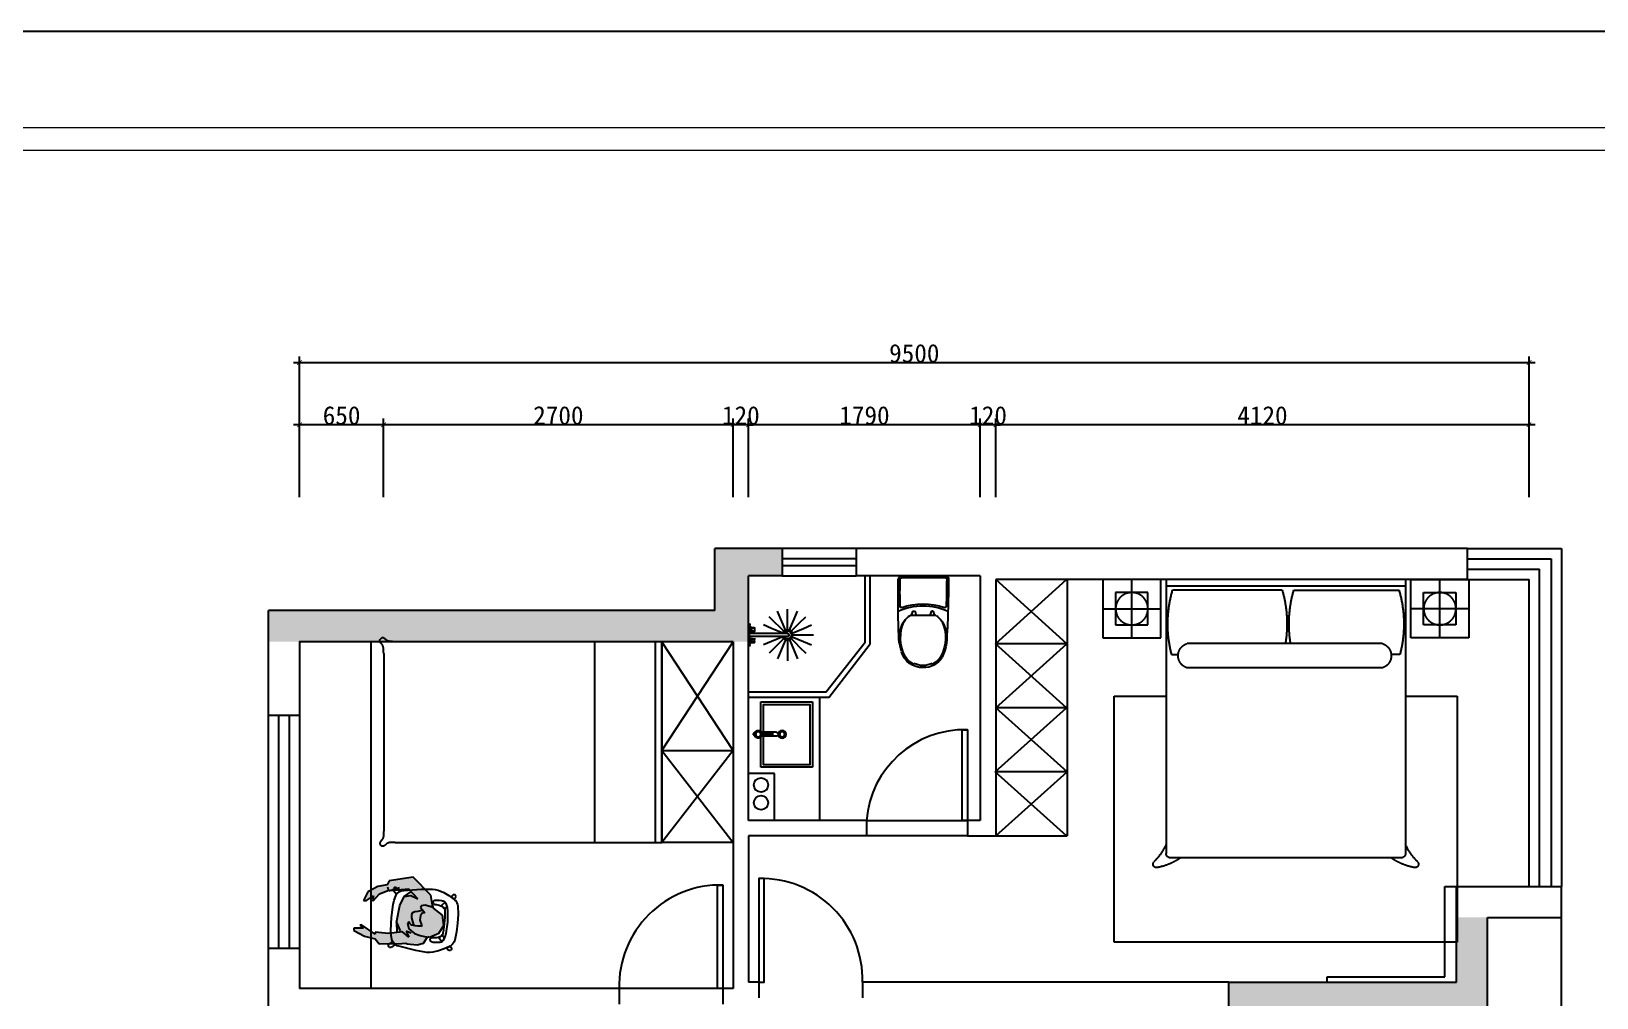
# Model space of a CAD drawing. Header units: inches. Extents: x 1174834 to 1369688, y -175882 to -108740.
# Drawn here: x 1344032 to 1356128, y -164377 to -156912 of the extents above; entities that cross this region are included whole.
import ezdxf

# ---------------------------------------------------------------- set-up
doc = ezdxf.new("R2010")
doc.units = ezdxf.units.IN
doc.header["$LTSCALE"] = 500
doc.header["$MEASUREMENT"] = 0
doc.linetypes.add('ACAD_ISO03W100', pattern=[30, 12, -18])
doc.linetypes.add('DASH', pattern=[0.35, 0.25, -0.1])
for name, color, linetype in [('0--家具', 2, 'Continuous'), ('0--家具细线', 14, 'Continuous'), ('0-原始窗户', 2, 'Continuous'), ('A-01-原始墙体', 7, 'Continuous'), ('FF-FURN', 51, 'Continuous'), ('SH-尺寸标注', 32, 'Continuous'), ('WALL', 255, 'Continuous'), ('填充', 251, 'Continuous'), ('家具', 2, 'Continuous'), ('特细线', 251, 'Continuous')]:
    doc.layers.add(name, color=color, linetype=linetype)
doc.layers.add('填充线', color=143, linetype='Continuous', lineweight=9)
doc.dimstyles.new('D_20_2.35', dxfattribs={"dimtxt": 142.857143, "dimasz": 35.714286, "dimexe": 47.619048, "dimexo": 0, "dimgap": 0, "dimtad": 1, "dimdec": 0, "dimzin": 1, "dimdsep": 46, "dimtxsty": 'Standard', "dimblk": 'ARCHTICK', "dimcen": 0.09, "dimdle": 47.619048, "dimclrd": 252, "dimclre": 252, "dimclrt": 134, "dimadec": 0, "dimazin": 0, "dimtfac": 1, "dimtdec": 4, "dimtix": 1, "dimtmove": 2, "dimatfit": 3, "dimfxl": 1, "dimtolj": 1, "dimtzin": 0, "dimarcsym": 0})

# ---------------------------------------------------------------- blocks, each defined once
blk = doc.blocks.new('_ArchTick')
at = {"color": 0, "linetype": 'ByBlock', "const_width": 0.15}
blk.add_lwpolyline([(-0.5, -0.5), (0.5, 0.5)], dxfattribs=at)
blk = doc.blocks.new('*D40')
at = {"layer": 'Defpoints', "color": 0, "linetype": 'Continuous', "lineweight": -3, "transparency": 16777216}
for p in [(1351485, -159951), (1351485, -160511), (1355605, -160511)]:
    blk.add_point(p, dxfattribs=at)
at = {"layer": 'SH-尺寸标注', "color": 252, "linetype": 'Continuous', "lineweight": -2, "transparency": 16777216}
for p, q in [((1355653, -159951), (1351438, -159951)), ((1351485, -160511), (1351485, -159904)), ((1355605, -160511), (1355605, -159904))]:
    blk.add_line(p, q, dxfattribs=at)
at = {"layer": 'SH-尺寸标注', "color": 252, "linetype": 'Continuous', "lineweight": -2, "transparency": 16777216, "xscale": 35.71428581050463, "yscale": 35.71428581050463, "zscale": 35.71428581050463, "rotation": 180}
blk.add_blockref('_ArchTick', (1351485, -159951), dxfattribs=at)
at = {"layer": 'SH-尺寸标注', "color": 252, "linetype": 'Continuous', "lineweight": -2, "transparency": 16777216, "xscale": 35.71428581050463, "yscale": 35.71428581050463, "zscale": 35.71428581050463}
blk.add_blockref('_ArchTick', (1355605, -159951), dxfattribs=at)
at = {"layer": 'SH-尺寸标注', "color": 134, "linetype": 'Continuous', "transparency": 16777216, "insert": (1353545, -159880), "char_height": 142.9, "attachment_point": 5}
blk.add_mtext('\\A1;4120', dxfattribs=at)
blk = doc.blocks.new('*D41')
at = {"layer": 'Defpoints', "color": 0, "linetype": 'Continuous', "lineweight": -3, "transparency": 16777216}
for p in [(1351365, -159951), (1351365, -160511), (1351485, -160511)]:
    blk.add_point(p, dxfattribs=at)
at = {"layer": 'SH-尺寸标注', "color": 252, "linetype": 'Continuous', "lineweight": -2, "transparency": 16777216}
for p, q in [((1351365, -159951), (1351329, -159951)), ((1351365, -160511), (1351365, -159904)), ((1351485, -159951), (1351365, -159951)), ((1351485, -160511), (1351485, -159904)), ((1351485, -159951), (1351521, -159951))]:
    blk.add_line(p, q, dxfattribs=at)
at = {"layer": 'SH-尺寸标注', "color": 252, "linetype": 'Continuous', "lineweight": -2, "transparency": 16777216, "xscale": 35.71428581050463, "yscale": 35.71428581050463, "zscale": 35.71428581050463}
blk.add_blockref('_ArchTick', (1351365, -159951), dxfattribs=at)
at = {"layer": 'SH-尺寸标注', "color": 252, "linetype": 'Continuous', "lineweight": -2, "transparency": 16777216, "xscale": 35.71428581050463, "yscale": 35.71428581050463, "zscale": 35.71428581050463, "rotation": 180}
blk.add_blockref('_ArchTick', (1351485, -159951), dxfattribs=at)
at = {"layer": 'SH-尺寸标注', "color": 134, "linetype": 'Continuous', "transparency": 16777216, "insert": (1351425, -159880), "char_height": 142.9, "attachment_point": 5}
blk.add_mtext('\\A1;120', dxfattribs=at)
blk = doc.blocks.new('*D42')
at = {"layer": 'Defpoints', "color": 0, "linetype": 'Continuous', "lineweight": -3, "transparency": 16777216}
for p in [(1349575, -159951), (1349575, -160511), (1351365, -160511)]:
    blk.add_point(p, dxfattribs=at)
at = {"layer": 'SH-尺寸标注', "color": 252, "linetype": 'Continuous', "lineweight": -2, "transparency": 16777216}
for p, q in [((1351413, -159951), (1349528, -159951)), ((1349575, -160511), (1349575, -159904)), ((1351365, -160511), (1351365, -159904))]:
    blk.add_line(p, q, dxfattribs=at)
at = {"layer": 'SH-尺寸标注', "color": 252, "linetype": 'Continuous', "lineweight": -2, "transparency": 16777216, "xscale": 35.71428581050463, "yscale": 35.71428581050463, "zscale": 35.71428581050463, "rotation": 180}
blk.add_blockref('_ArchTick', (1349575, -159951), dxfattribs=at)
at = {"layer": 'SH-尺寸标注', "color": 252, "linetype": 'Continuous', "lineweight": -2, "transparency": 16777216, "xscale": 35.71428581050463, "yscale": 35.71428581050463, "zscale": 35.71428581050463}
blk.add_blockref('_ArchTick', (1351365, -159951), dxfattribs=at)
at = {"layer": 'SH-尺寸标注', "color": 134, "linetype": 'Continuous', "transparency": 16777216, "insert": (1350470, -159880), "char_height": 142.9, "attachment_point": 5}
blk.add_mtext('\\A1;1790', dxfattribs=at)
blk = doc.blocks.new('*D43')
at = {"layer": 'Defpoints', "color": 0, "linetype": 'Continuous', "lineweight": -3, "transparency": 16777216}
for p in [(1349455, -159951), (1349455, -160511), (1349575, -160511)]:
    blk.add_point(p, dxfattribs=at)
at = {"layer": 'SH-尺寸标注', "color": 252, "linetype": 'Continuous', "lineweight": -2, "transparency": 16777216}
for p, q in [((1349455, -159951), (1349419, -159951)), ((1349455, -160511), (1349455, -159904)), ((1349575, -159951), (1349455, -159951)), ((1349575, -160511), (1349575, -159904)), ((1349575, -159951), (1349611, -159951))]:
    blk.add_line(p, q, dxfattribs=at)
at = {"layer": 'SH-尺寸标注', "color": 252, "linetype": 'Continuous', "lineweight": -2, "transparency": 16777216, "xscale": 35.71428581050463, "yscale": 35.71428581050463, "zscale": 35.71428581050463}
blk.add_blockref('_ArchTick', (1349455, -159951), dxfattribs=at)
at = {"layer": 'SH-尺寸标注', "color": 252, "linetype": 'Continuous', "lineweight": -2, "transparency": 16777216, "xscale": 35.71428581050463, "yscale": 35.71428581050463, "zscale": 35.71428581050463, "rotation": 180}
blk.add_blockref('_ArchTick', (1349575, -159951), dxfattribs=at)
at = {"layer": 'SH-尺寸标注', "color": 134, "linetype": 'Continuous', "transparency": 16777216, "insert": (1349515, -159880), "char_height": 142.9, "attachment_point": 5}
blk.add_mtext('\\A1;120', dxfattribs=at)
blk = doc.blocks.new('*D44')
at = {"layer": 'Defpoints', "color": 0, "linetype": 'Continuous', "lineweight": -3, "transparency": 16777216}
for p in [(1346755, -159951), (1346755, -160511), (1349455, -160511)]:
    blk.add_point(p, dxfattribs=at)
at = {"layer": 'SH-尺寸标注', "color": 252, "linetype": 'Continuous', "lineweight": -2, "transparency": 16777216}
for p, q in [((1349503, -159951), (1346708, -159951)), ((1346755, -160511), (1346755, -159904)), ((1349455, -160511), (1349455, -159904))]:
    blk.add_line(p, q, dxfattribs=at)
at = {"layer": 'SH-尺寸标注', "color": 252, "linetype": 'Continuous', "lineweight": -2, "transparency": 16777216, "xscale": 35.71428581050463, "yscale": 35.71428581050463, "zscale": 35.71428581050463, "rotation": 180}
blk.add_blockref('_ArchTick', (1346755, -159951), dxfattribs=at)
at = {"layer": 'SH-尺寸标注', "color": 252, "linetype": 'Continuous', "lineweight": -2, "transparency": 16777216, "xscale": 35.71428581050463, "yscale": 35.71428581050463, "zscale": 35.71428581050463}
blk.add_blockref('_ArchTick', (1349455, -159951), dxfattribs=at)
at = {"layer": 'SH-尺寸标注', "color": 134, "linetype": 'Continuous', "transparency": 16777216, "insert": (1348105, -159880), "char_height": 142.9, "attachment_point": 5}
blk.add_mtext('\\A1;2700', dxfattribs=at)
blk = doc.blocks.new('*D45')
at = {"layer": 'Defpoints', "color": 0, "linetype": 'Continuous', "lineweight": -3, "transparency": 16777216}
for p in [(1346105, -159951), (1346105, -160511), (1346755, -160511)]:
    blk.add_point(p, dxfattribs=at)
at = {"layer": 'SH-尺寸标注', "color": 252, "linetype": 'Continuous', "lineweight": -2, "transparency": 16777216}
for p, q in [((1346803, -159951), (1346058, -159951)), ((1346105, -160511), (1346105, -159904)), ((1346755, -160511), (1346755, -159904))]:
    blk.add_line(p, q, dxfattribs=at)
at = {"layer": 'SH-尺寸标注', "color": 252, "linetype": 'Continuous', "lineweight": -2, "transparency": 16777216, "xscale": 35.71428581050463, "yscale": 35.71428581050463, "zscale": 35.71428581050463, "rotation": 180}
blk.add_blockref('_ArchTick', (1346105, -159951), dxfattribs=at)
at = {"layer": 'SH-尺寸标注', "color": 252, "linetype": 'Continuous', "lineweight": -2, "transparency": 16777216, "xscale": 35.71428581050463, "yscale": 35.71428581050463, "zscale": 35.71428581050463}
blk.add_blockref('_ArchTick', (1346755, -159951), dxfattribs=at)
at = {"layer": 'SH-尺寸标注', "color": 134, "linetype": 'Continuous', "transparency": 16777216, "insert": (1346430, -159880), "char_height": 142.9, "attachment_point": 5}
blk.add_mtext('\\A1;650', dxfattribs=at)
blk = doc.blocks.new('*D46')
at = {"layer": 'Defpoints', "color": 0, "linetype": 'Continuous', "lineweight": -3, "transparency": 16777216}
for p in [(1355605, -159471), (1346105, -160511), (1355605, -160511)]:
    blk.add_point(p, dxfattribs=at)
at = {"layer": 'SH-尺寸标注', "color": 252, "linetype": 'Continuous', "lineweight": -2, "transparency": 16777216}
for p, q in [((1346058, -159471), (1355653, -159471)), ((1346105, -160511), (1346105, -159424)), ((1355605, -160511), (1355605, -159424))]:
    blk.add_line(p, q, dxfattribs=at)
at = {"layer": 'SH-尺寸标注', "color": 252, "linetype": 'Continuous', "lineweight": -2, "transparency": 16777216, "xscale": 35.71428581050463, "yscale": 35.71428581050463, "zscale": 35.71428581050463, "rotation": 180}
blk.add_blockref('_ArchTick', (1346105, -159471), dxfattribs=at)
at = {"layer": 'SH-尺寸标注', "color": 252, "linetype": 'Continuous', "lineweight": -2, "transparency": 16777216, "xscale": 35.71428581050463, "yscale": 35.71428581050463, "zscale": 35.71428581050463}
blk.add_blockref('_ArchTick', (1355605, -159471), dxfattribs=at)
at = {"layer": 'SH-尺寸标注', "color": 134, "linetype": 'Continuous', "transparency": 16777216, "insert": (1350855, -159400), "char_height": 142.9, "attachment_point": 5}
blk.add_mtext('\\A1;9500', dxfattribs=at)
blk = doc.blocks.new('A$C7f7635a5')
at = {"color": 3, "linetype": 'DASH', "ltscale": 150}
for p, q in [((450, 2800), (0, 2800)), ((0, 2800), (0, 2350)), ((450, 2350), (450, 2800)), ((490, 2800), (490, 2117)), ((490, 2800), (2340, 2800)), ((2340, 2800), (2340, 1895)), ((2380, 2350), (2380, 2800)), ((2380, 2800), (2830, 2800)), ((2830, 2800), (2830, 2350)), ((490, 2750), (2340, 2750)), ((0, 2350), (450, 2350)), ((668, 2306), (2178, 2306)), ((2830, 2350), (2380, 2350)), ((490, 2117), (490, 753)), ((668, 2118), (2178, 2118)), ((1571, 2118), (2178, 2118)), ((2340, 1900), (2340, 753)), ((490, 753), (490, 685)), ((2340, 753), (2340, 685)), ((525, 650), (600, 650)), ((600, 650), (2230, 650)), ((2230, 650), (2305, 650))]:
    blk.add_line(p, q, dxfattribs=at)
at = {"color": 8, "linetype": 'DASH', "ltscale": 150}
for p, q in [((225, 2350), (225, 2800)), ((2605, 2350), (2605, 2800)), ((350, 2700), (100, 2700)), ((100, 2700), (100, 2450)), ((350, 2450), (350, 2700)), ((1353, 2719), (540, 2719)), ((1443, 2719), (2290, 2719)), ((2480, 2450), (2480, 2700)), ((2480, 2700), (2730, 2700)), ((2730, 2700), (2730, 2450)), ((0, 2575), (450, 2575)), ((2830, 2575), (2380, 2575)), ((100, 2450), (350, 2450)), ((2730, 2450), (2480, 2450)), ((533, 2221), (600, 2221)), ((2297, 2221), (2246, 2221)), ((490, 1900), (90, 1900)), ((90, 1900), (90, 0)), ((2740, 1900), (2340, 1900)), ((2740, 0), (2740, 1900)), ((90, 0), (2740, 0))]:
    blk.add_line(p, q, dxfattribs=at)
for centre in [(225, 2575), (2605, 2575)]:
    blk.add_circle(centre, 125, dxfattribs=at)
for centre, radius, start, end in [((1439, 2457), 936, 163.7614, 194.6385), ((454, 2457), 936, 350.6988, 16.2386), ((2342, 2457), 936, 163.7614, 189.3012), ((1391, 2457), 936, 345.3615, 16.2386), ((91, 933), 437, 314.4254, 335.7104), ((2739, 933), 437, 204.2896, 225.5746), ((416, 601), 26.4, 134.4254, 280.1236), ((341, 1021), 453, 280.1236, 304.9237), ((525, 685), 35, 180, 270), ((2489, 1021), 453, 235.0763, 259.8764), ((2305, 685), 35, 270, 0), ((2414, 601), 26.4, 259.8764, 45.5746)]:
    blk.add_arc(centre, radius, start, end, dxfattribs=at)
at = {"color": 3, "linetype": 'DASH', "ltscale": 150}
for centre, radius, start, end in [((699, 2212), 98.8, 107.9551, 252.0449), ((2148, 2212), 98.8, 287.9551, 72.0449), ((525, 685), 35, 180, 270), ((2305, 685), 35, 270, 0)]:
    blk.add_arc(centre, radius, start, end, dxfattribs=at)
blk = doc.blocks.new('A$Ca24fa592')
at = {"color": 3, "linetype": 'DASH', "ltscale": 150}
for p, q in [((121, 1581), (2181, 1581)), ((1662, 1581), (1662, 31)), ((2131, 1581), (2131, 31)), ((31, 121), (31, 1491)), ((1662, 31), (121, 31)), ((2181, 31), (121, 31))]:
    blk.add_line(p, q, dxfattribs=at)
at = {"color": 3, "ltscale": 150}
blk.add_line((2181, 1581), (2181, 31), dxfattribs=at)
at = {"color": 3, "linetype": 'DASH', "ltscale": 150}
for points in [[(31, 1491), (30, 1523), (21, 1557), (4, 1579), (3, 1597), (9, 1603)], [(121, 1581), (89, 1582), (55, 1591), (33, 1609), (15, 1609), (9, 1603)], [(31, 121), (30, 89), (21, 55), (4, 33), (3, 15), (9, 9)], [(121, 31), (89, 30), (55, 21), (33, 4), (15, 3), (9, 9)]]:
    blk.add_spline(points, degree=3, dxfattribs=at)
blk = doc.blocks.new('thgfhjgfhjgjghj')
at = {"layer": '0-原始窗户', "color": 251}
for p, q in [((4099793, -874899), (4099793, -874559)), ((4100051, -874650), (4100051, -874659)), ((4100084, -874636), (4100054, -874646)), ((4100054, -874664), (4100084, -874674)), ((4100084, -874826), (4100084, -874626)), ((4100459, -874651), (4100456, -874655)), ((4100051, -874802), (4100051, -874793)), ((4100054, -874788), (4100084, -874778)), ((4100084, -874816), (4100054, -874806)), ((4100456, -874797), (4100459, -874801))]:
    blk.add_line(p, q, dxfattribs=at)
for centre, radius, start, end in [((4099803, -874559), 10, 90.698, 180), ((4099916, -883854), 9306, 89.3948, 90.698), ((4100472, -874726), 477, 159.8498, 200.2364), ((4100472, -874726), 462, 155.4075, 204.5925), ((4100014, -874558), 10, 339.8498, 89.3948), ((4100246, -874745), 201, 107.8427, 143.5972), ((4100258, -874854), 302, 61.5559, 115.2504), ((4100318, -874723), 158, 27.1668, 57.8719), ((4100055, -874650), 4.75, 108.5903, 180), ((4100055, -874659), 4.75, 180, 251.4097), ((4100318, -874723), 153, 358.8913, 26.4183), ((4100318, -874729), 153, 333.725, 1.1087), ((4100055, -874793), 4.75, 108.5903, 180), ((4100055, -874802), 4.75, 180, 251.4097), ((4100246, -874707), 201, 216.4028, 252.1573), ((4100318, -874729), 158, 302.0261, 332.9663), ((4099803, -874899), 10, 180, 270.393), ((4099739, -865603), 9306, 270.393, 271.698), ((4100014, -874895), 10, 271.698, 20.2364), ((4100258, -874598), 302, 244.7496, 298.3925)]:
    blk.add_arc(centre, radius, start, end, dxfattribs=at)
at = {"layer": '家具', "color": 3}
blk.add_line((4099778, -874894), (4099778, -874564), dxfattribs=at)
for centre, radius, start, end in [((4099808, -874564), 30, 90.6676, 180), ((4099916, -883854), 9321, 87.6689, 90.6676), ((4100265, -874841), 298, 70.5406, 105.8597), ((4100318, -874723), 170, 358.9968, 74.0306), ((4100318, -874729), 170, 302.1281, 1.0032), ((4099808, -874894), 30, 180, 270.424), ((4099739, -865603), 9321, 270.424, 273.4424), ((4100265, -874611), 298, 254.1403, 298.6381)]:
    blk.add_arc(centre, radius, start, end, dxfattribs=at)
blk = doc.blocks.new('A$Cfc64ca04')
at = {"color": 3, "linetype": 'DASH', "ltscale": 150}
for p, q in [((21, 255), (0, 255)), ((0, 245), (0, 255)), ((21, 245), (0, 245)), ((180, 265), (53, 265)), ((70, 255), (59, 255)), ((70, 245), (59, 245)), ((70, 242), (70, 258)), ((150, 258), (70, 258)), ((150, 242), (70, 242)), ((150, 242), (150, 258)), ((180, 235), (53, 235))]:
    blk.add_line(p, q, dxfattribs=at)
blk.add_lwpolyline([(60, 228), (60, 0), (460, 0), (460, 505), (60, 505), (60, 272)], dxfattribs=at)
at = {"color": 251, "true_color": 0x636466}
blk.add_lwpolyline([(80, 235), (80, 20), (440, 20), (440, 485), (80, 485), (80, 265)], dxfattribs=at)
at = {"color": 3, "linetype": 'DASH', "ltscale": 150}
blk.add_circle((40, 250), 20, dxfattribs=at)
for centre, radius, start, end in [((40, 250), 30, 30, 170.4059), ((40, 250), 30, 189.5941, 330), ((180, 250), 15, 270, 90)]:
    blk.add_arc(centre, radius, start, end, dxfattribs=at)
at = {"layer": 'FF-FURN', "color": 250}
for radius in [30, 20]:
    blk.add_circle((225, 250), radius, dxfattribs=at)
blk = doc.blocks.new('A$C4CD82E51')
at = {"color": 250, "linetype": 'ACAD_ISO03W100'}
for p, q in [((280, 233), (323, 251)), ((172, 172), (138, 138)), ((237, 215), (280, 233))]:
    blk.add_line(p, q, dxfattribs=at)
at = {"layer": '0--家具', "color": 144}
for p, q in [((479, 260), (455, 258)), ((455, 258), (455, 256)), ((455, 252), (455, 233)), ((487, 256), (493, 256)), ((200, 212), (493, 212)), ((200, 188), (493, 188)), ((455, 148), (455, 167)), ((455, 142), (455, 144)), ((479, 140), (455, 142)), ((487, 232), (493, 232)), ((487, 168), (493, 168)), ((487, 144), (493, 144))]:
    blk.add_line(p, q, dxfattribs=at)
for points in [[(480, 261, -0.246515), (473, 258), (452, 256)], [(452, 252), (473, 250, -1), (473, 235), (452, 233)], [(452, 148), (473, 150, 1), (473, 165), (452, 167)], [(480, 139, 0.246515), (473, 143), (452, 144)]]:
    blk.add_lwpolyline(points, format="xyb", dxfattribs=at)
for points in [[(480, 261), (487, 261), (487, 226), (452, 229), (452, 233)], [(452, 252), (452, 256)], [(480, 139), (487, 139), (487, 174), (452, 171), (452, 167)], [(452, 148), (452, 144)]]:
    blk.add_lwpolyline(points, dxfattribs=at)
blk.add_lwpolyline([(500, 121), (495, 121, -2.688214), (493, 126), (493, 275, -2.688214), (495, 280), (500, 280)], format="xyb", close=True, dxfattribs=at)
for radius, start, end in [(40, 17.4576, 342.5424), (30, 23.5782, 336.4218), (12, 90, 270)]:
    blk.add_arc((200, 200), radius, start, end, dxfattribs=at)
at = {"layer": '0--家具细线', "color": 250, "linetype": 'ACAD_ISO03W100'}
for p, q in [((149, 323), (123, 385)), ((200, 334), (200, 400)), ((251, 323), (277, 385)), ((77, 251), (15, 277)), ((106, 294), (59, 341)), ((120, 233), (77, 251)), ((138, 262), (106, 294)), ((172, 228), (138, 262)), ((167, 280), (149, 323)), ((185, 237), (167, 280)), ((200, 287), (200, 334)), ((200, 240), (200, 287)), ((215, 237), (233, 280)), ((228, 228), (262, 262)), ((233, 280), (251, 323)), ((262, 262), (294, 294)), ((294, 294), (341, 341)), ((323, 251), (385, 277)), ((67, 200), (0, 200)), ((77, 149), (15, 123)), ((113, 200), (67, 200)), ((120, 167), (77, 149)), ((138, 138), (106, 106)), ((160, 200), (113, 200)), ((163, 215), (120, 233)), ((163, 185), (120, 167)), ((185, 163), (167, 120)), ((200, 160), (200, 113)), ((215, 163), (233, 120)), ((228, 172), (262, 138)), ((237, 185), (280, 167)), ((262, 138), (294, 106)), ((280, 167), (323, 149)), ((323, 149), (385, 123)), ((106, 106), (59, 59)), ((149, 77), (123, 15)), ((167, 120), (149, 77)), ((200, 113), (200, 67)), ((200, 67), (200, 0)), ((233, 120), (251, 77)), ((251, 77), (277, 15)), ((294, 106), (341, 59))]:
    blk.add_line(p, q, dxfattribs=at)
blk = doc.blocks.new('YLD.Studio-04-236')
at = {"layer": 'FF-FURN'}
h = blk.add_hatch(color=254, dxfattribs=at)
h.dxf.hatch_style = 1
h.paths.add_polyline_path([(152, -114), (172, -98), (184, -120), (127, -254), (122, -261), (129, -265), (79, -324), (13, -354), (18, -361), (50, -362), (0, -402), (-9, -425), (67, -415), (130, -355), (165, -291), (198, -284), (284, -117), (194, 57), (125, 94), (111, 104), (109, 39), (93, 10), (79, 9), (69, 27), (50, 56), (46, 38), (20, 29), (-16, 36), (-46, 61), (-54, 65), (-63, 37), (-69, 17), (-73, -12), (-65, -30), (-55, -39), (-68, -46), (-106, -22), (-127, 29), (-128, 76), (-122, 133), (-175, 119), (-204, 76), (-220, -2), (-218, -10), (-229, -39), (-287, -206), (-260, -247), (-267, -331), (-253, -423), (-235, -427), (-212, -358), (-199, -392), (-191, -381), (-227, -256), (-212, -262), (-189, -162), (-162, -102), (-89, -128), (43, -145), (121, -138)])
h = blk.add_hatch(color=255, dxfattribs=at)
h.dxf.hatch_style = 1
h.paths.add_polyline_path([(-46, 61), (-16, 36), (20, 29), (46, 38), (50, 56), (69, 27), (79, 9), (93, 10), (109, 39), (111, 104), (106, 108), (77, 189), (4, 226), (-64, 208), (-117, 149), (-116, 135), (-122, 133), (-128, 76), (-127, 29), (-106, -22), (-68, -46), (-55, -39), (-65, -30), (-73, -12), (-69, 17), (-63, 37), (-54, 65)])
at = {"layer": 'FF-FURN', "color": 8}
for p, q in [((-175, 119), (-116, 135)), ((-128, 76), (-122, 133)), ((-117, 149), (-64, 208)), ((-116, 135), (-117, 149)), ((-64, 208), (4, 226)), ((4, 226), (77, 189)), ((77, 189), (106, 108)), ((-220, -2), (-204, 76)), ((-204, 76), (-175, 119)), ((-131, 5), (-129, -37)), ((-127, 29), (-128, 76)), ((-106, -22), (-127, 29)), ((-69, 17), (-73, -12)), ((-44, -15), (-70, 6)), ((-63, 37), (-69, 17)), ((-54, 65), (-63, 37)), ((-46, 61), (-54, 65)), ((-16, 36), (-46, 61)), ((20, 29), (-16, 36)), ((46, 38), (20, 29)), ((61, 26), (43, 0)), ((50, 56), (46, 38)), ((69, 27), (50, 56)), ((79, 9), (69, 27)), ((93, 10), (79, 9)), ((109, 39), (93, 10)), ((106, 108), (125, 94)), ((111, 104), (109, 39)), ((125, 94), (194, 57)), ((194, 57), (284, -117)), ((-287, -206), (-229, -39)), ((-229, -39), (-218, -10)), ((-218, -10), (-220, -2)), ((-144, -62), (-189, -162)), ((-129, -37), (-168, -4)), ((-168, -4), (-144, -62)), ((-89, -128), (-162, -102)), ((-89, -128), (-142, -82)), ((-68, -46), (-106, -22)), ((-73, -12), (-65, -30)), ((-55, -39), (-68, -46)), ((-65, -30), (-55, -39)), ((-18, -31), (-44, -15)), ((5, -39), (-18, -31)), ((20, -34), (5, -39)), ((35, -20), (20, -34)), ((43, 0), (35, -20)), ((121, -138), (145, -89)), ((121, -138), (172, -98)), ((184, -120), (127, -254)), ((145, -89), (137, -32)), ((137, -32), (184, -120)), ((284, -117), (198, -284)), ((-260, -247), (-287, -206)), ((-189, -162), (-212, -262)), ((-89, -128), (43, -145)), ((43, -145), (121, -138)), ((172, -192), (122, -261)), ((-267, -331), (-260, -247)), ((-253, -423), (-267, -331)), ((-212, -358), (-235, -427)), ((-212, -262), (-227, -256)), ((-227, -256), (-191, -381)), ((-199, -392), (-212, -358)), ((0, -402), (50, -362)), ((13, -354), (79, -324)), ((18, -361), (13, -354)), ((50, -362), (18, -361)), ((130, -355), (67, -415)), ((79, -324), (129, -265)), ((122, -261), (150, -278)), ((165, -291), (130, -355)), ((198, -284), (165, -291)), ((-235, -427), (-253, -423)), ((-191, -381), (-199, -392)), ((-9, -425), (0, -402)), ((67, -415), (-9, -425))]:
    blk.add_line(p, q, dxfattribs=at)
blk = doc.blocks.new('A$C06f3d06b')
at = {"color": 3, "linetype": 'DASH', "ltscale": 150}
for points in [[(314, 593), (319, 602), (326, 611), (334, 618), (306, 638), (306, 638), (304, 640), (301, 641), (299, 642), (296, 642), (293, 641), (290, 640), (288, 639), (288, 639), (286, 637), (284, 635), (283, 632), (282, 629), (282, 627), (282, 624), (282, 624), (283, 621), (284, 619), (286, 616), (288, 614), (314, 593)], [(494, 664), (362, 631), (362, 631), (350, 627), (338, 621), (328, 613), (320, 603), (313, 591), (309, 579), (309, 579), (303, 545), (301, 510), (301, 510), (305, 409), (305, 409), (319, 308), (319, 308), (326, 274), (338, 241), (338, 241), (344, 230), (353, 220), (363, 212), (374, 206), (387, 201), (400, 200), (400, 200), (535, 190), (535, 190), (622, 190), (622, 190), (644, 193), (666, 199), (666, 199), (709, 217), (749, 239), (749, 239), (790, 269), (790, 269), (796, 274), (802, 279), (806, 286), (806, 286), (811, 297), (815, 308), (817, 320), (817, 320), (820, 386), (816, 453), (816, 453), (808, 519), (794, 584), (794, 584), (790, 596), (784, 606), (778, 616), (778, 616), (772, 621), (766, 626), (759, 630), (759, 630), (713, 652), (713, 652), (669, 667), (625, 678), (625, 678), (602, 680), (579, 679), (579, 679), (494, 664)], [(731, 644), (758, 630), (766, 642), (766, 642), (768, 644), (768, 647), (769, 651), (768, 654), (768, 654), (768, 656), (767, 658), (765, 660), (764, 662), (764, 662), (762, 663), (759, 664), (757, 665), (755, 665), (752, 665), (750, 665), (750, 665), (748, 664), (745, 662), (743, 661), (742, 659), (731, 644)], [(717, 408), (711, 481), (711, 481), (705, 521), (705, 521), (703, 529), (701, 537), (701, 537), (697, 544), (692, 550), (686, 555), (679, 559), (679, 559), (666, 563), (652, 566), (652, 566), (631, 566), (631, 566), (622, 567), (613, 568), (613, 568), (609, 569), (606, 571), (604, 574), (604, 574), (602, 576), (602, 578), (601, 580), (601, 583), (601, 583), (602, 585), (603, 587), (604, 589), (606, 591), (608, 592), (610, 593), (610, 593), (619, 597), (628, 599), (628, 599), (647, 601), (667, 601), (667, 601), (669, 601), (669, 601), (679, 600), (688, 598), (688, 598), (691, 598), (693, 596), (696, 594), (696, 594), (700, 591), (704, 586), (707, 581), (707, 581), (719, 558), (727, 533), (727, 533), (741, 446), (741, 446), (741, 446), (742, 359), (742, 359), (742, 359), (739, 333), (731, 308), (731, 308), (729, 302), (726, 297), (722, 293), (722, 293), (720, 291), (718, 289), (715, 288), (715, 288), (706, 284), (697, 282), (697, 282), (695, 281), (695, 281), (675, 278), (656, 277), (656, 277), (646, 277), (637, 279), (637, 279), (635, 280), (633, 281), (631, 282), (629, 284), (627, 286), (626, 288), (626, 288), (626, 291), (626, 293), (627, 295), (628, 297), (628, 297), (630, 300), (632, 303), (636, 305), (636, 305), (644, 308), (653, 310), (653, 310), (674, 314), (674, 314), (687, 318), (699, 325), (699, 325), (705, 330), (710, 336), (714, 343), (717, 351), (717, 351), (718, 359), (718, 367), (718, 367), (717, 408)], [(698, 542), (715, 567), (715, 567), (707, 581), (707, 581), (704, 586), (700, 591), (696, 594), (696, 595), (696, 595), (694, 596), (694, 596), (668, 563), (668, 563), (679, 559), (679, 559), (684, 556), (690, 552), (694, 548), (698, 542)], [(715, 345), (736, 323), (736, 323), (731, 308), (731, 308), (729, 302), (726, 297), (722, 293), (722, 293), (722, 293), (721, 291), (720, 291), (690, 320), (690, 320), (699, 325), (699, 325), (704, 329), (709, 333), (712, 339), (715, 345)], [(765, 250), (790, 268), (799, 259), (799, 259), (801, 256), (803, 253), (803, 250), (804, 247), (804, 247), (803, 245), (803, 242), (802, 240), (800, 238), (800, 238), (799, 236), (797, 235), (795, 234), (792, 233), (790, 233), (787, 233), (787, 233), (785, 234), (782, 235), (780, 236), (778, 238), (765, 250)], [(345, 228), (352, 220), (361, 213), (370, 208), (346, 183), (346, 183), (344, 181), (341, 179), (339, 178), (336, 178), (333, 178), (330, 178), (327, 179), (327, 179), (325, 181), (323, 183), (322, 185), (320, 187), (320, 190), (320, 193), (320, 193), (320, 196), (321, 198), (322, 201), (324, 203), (345, 228)]]:
    blk.add_lwpolyline(points, dxfattribs=at)
at = {"color": 3, "linetype": 'DASH', "ltscale": 150, "rotation": 288.3677066136436}
blk.add_blockref('YLD.Studio-04-236', (495, 404), dxfattribs=at)
blk = doc.blocks.new('JNNJ')
at = {"layer": 'WALL', "color": 8, "ltscale": 0.5}
blk.add_line((308185, -80914), (283797, -80914), dxfattribs=at)
at = {"layer": '填充线'}
for p, q in [((284431, -81588), (307456, -81588)), ((307293, -81751), (284594, -81751))]:
    blk.add_line(p, q, dxfattribs=at)
blk = doc.blocks.new('HHYT')
blk.add_blockref('JNNJ', (99287, -17246))

msp = doc.modelspace()

# ---------------------------------------------------------------- hatches: boundary and pattern name
at = {"layer": '特细线'}
h = msp.add_hatch(color=256, dxfattribs=at)
h.dxf.hatch_style = 1
h.paths.add_polyline_path([(1349575.1, -161117.4), (1349835.1, -161117.4), (1349835.1, -160907.4), (1349315.1, -160907.4), (1349315.1, -161387.4), (1345865.1, -161387.4), (1345865.1, -161627.4), (1349575.1, -161627.4)])
h = msp.add_hatch(color=256, dxfattribs=at)
h.dxf.hatch_style = 1
h.paths.add_polyline_path([(1355285.1, -163757.4), (1355045.1, -163757.4), (1355045.1, -164257.4), (1354045.1, -164257.4), (1353285.1, -164257.4), (1353285.1, -164517.4), (1354045.1, -164517.4), (1354045.1, -165184.4), (1354305.1, -165184.4), (1354305.1, -164517.4), (1355285.1, -164517.4)])

# ---------------------------------------------------------------- linework, layer by layer
at = {"color": 3, "linetype": 'DASH', "ltscale": 150}
for p, q in [((1352035.1, -161147.4), (1352035.1, -163127.4)), ((1348905.1, -161627.4), (1348905.1, -163177.4)), ((1352033.1, -161642.4), (1351483.1, -161642.4)), ((1350125.1, -163007.4), (1350125.1, -162057.4)), ((1352035.1, -162137.4), (1351485.1, -162137.4)), ((1348905.1, -162467.4), (1349455.1, -162467.4)), ((1352037.2, -162632.4), (1351487.2, -162632.4)), ((1351485.1, -163127.4), (1352035.1, -163127.4)), ((1349455.1, -163177.4), (1348905.1, -163177.4))]:
    msp.add_line(p, q, dxfattribs=at)
at = {"color": 3}
msp.add_line((1346655.1, -161627.4), (1346655.1, -164307.4), dxfattribs=at)
at = {"color": 147, "linetype": 'ACAD_ISO03W100', "ltscale": 3}
for p, q in [((1349455.1, -162467.4), (1348905.1, -161627.4)), ((1348905.1, -162467.4), (1349455.1, -161627.4)), ((1349455.1, -162467.4), (1348905.1, -163177.4)), ((1348905.1, -162467.4), (1349455.1, -163177.4))]:
    msp.add_line(p, q, dxfattribs=at)
for points in [[(1352031, -163127.4), (1351481, -162632.4), (1352031, -162137.4), (1351483.1, -161642.4), (1352031, -161147.4)], [(1351485.1, -163127.4), (1352035.1, -162632.4), (1351485.1, -162137.4), (1352033.1, -161642.4), (1351485.1, -161147.4)]]:
    msp.add_lwpolyline(points, dxfattribs=at)
at = {"color": 3}
for points in [[(1351265.1, -163007.4), (1351225.1, -163007.4), (1351225.1, -162307.4), (1351265.1, -162307.4)], [(1349375.1, -164307.4), (1349335.1, -164307.4), (1349335.1, -163507.4), (1349375.1, -163507.4)], [(1349655.1, -164257.4), (1349695.1, -164257.4), (1349695.1, -163457.4), (1349655.1, -163457.4)]]:
    msp.add_lwpolyline(points, close=True, dxfattribs=at)
for centre in [(1349670.7, -162734.2), (1349670.7, -162871.5)]:
    msp.add_circle(centre, 55, dxfattribs=at)
at = {"layer": 'A-01-原始墙体', "color": 4}
for p, q in [((1349835.1, -160907.4), (1349315.1, -160907.4)), ((1349315.1, -161387.4), (1349315.1, -160907.4)), ((1349835.1, -160907.4), (1349835.1, -161117.4)), ((1355129.8, -160907.4), (1350405.1, -160907.4)), ((1350405.1, -160907.4), (1350405.1, -161117.4)), ((1355077.7, -160907.4), (1350405.1, -160907.4)), ((1355129.8, -161147.4), (1355129.8, -160907.4)), ((1349835.1, -161117.4), (1349575.1, -161117.4)), ((1349575.1, -163007.4), (1349575.1, -161117.4)), ((1351365.1, -161117.4), (1350405.1, -161117.4)), ((1351365.1, -161117.4), (1351365.1, -163007.4)), ((1354955.1, -161147.4), (1351485.1, -161147.4)), ((1351485.1, -161147.4), (1351485.1, -163127.4)), ((1355129.8, -161147.4), (1354955.1, -161147.4)), ((1349315.1, -161387.4), (1345865.1, -161387.4)), ((1345865.1, -162197.4), (1345865.1, -161387.4)), ((1349455.1, -161627.4), (1346755.1, -161627.4)), ((1349455.1, -161627.4), (1349455.1, -164307.4)), ((1346105.1, -162197.4), (1345865.1, -162197.4)), ((1349775.1, -162644.3), (1349575.1, -162644.3)), ((1349775.1, -163007.4), (1349775.1, -162644.3)), ((1350485.1, -163007.4), (1349575.1, -163007.4)), ((1350485.1, -163007.4), (1350485.1, -163127.4)), ((1351265.1, -163007.4), (1351265.1, -163127.4)), ((1351365.1, -163007.4), (1351265.1, -163007.4)), ((1349575.1, -163127.4), (1349575.1, -164257.4)), ((1350485.1, -163127.4), (1349575.1, -163127.4)), ((1351265.1, -163127.4), (1351485.1, -163127.4)), ((1354955.1, -164217.4), (1354955.1, -163517.4)), ((1354955.1, -163517.4), (1355855.1, -163517.4)), ((1355045.1, -164257.4), (1355045.1, -163517.4)), ((1355855.1, -163757.4), (1355855.1, -163517.4)), ((1355285.1, -163757.4), (1355855.1, -163757.4)), ((1355285.1, -164837.4), (1355285.1, -163757.4)), ((1355855.1, -165077.4), (1355855.1, -163757.4)), ((1346105.1, -163997.4), (1345865.1, -163997.4)), ((1345865.1, -164770.3), (1345865.1, -163997.4)), ((1346105.1, -163997.4), (1346105.1, -164307.4)), ((1354045.1, -164257.4), (1354045.1, -164217.4)), ((1354045.1, -164217.4), (1354955.1, -164217.4)), ((1348575.1, -164307.4), (1346105.1, -164307.4)), ((1348575.1, -164307.4), (1348575.1, -164427.4)), ((1349375.1, -164307.4), (1349375.1, -164427.4)), ((1349455.1, -164307.4), (1349375.1, -164307.4)), ((1349655.1, -164257.4), (1349575.1, -164257.4)), ((1349655.1, -164257.4), (1349655.1, -164377.4)), ((1350455.1, -164257.4), (1350455.1, -164377.4)), ((1353285.1, -164257.4), (1350455.1, -164257.4)), ((1353285.1, -164517.4), (1353285.1, -164257.4)), ((1353285.1, -164257.4), (1354045.1, -164257.4)), ((1354045.1, -164257.4), (1355045.1, -164257.4))]:
    msp.add_line(p, q, dxfattribs=at)
msp.add_lwpolyline([(1349455.1, -161627.4), (1346105.1, -161627.4), (1346105.1, -162197.4)], dxfattribs=at)
at = {"layer": '特细线'}
for p, q in [((1350405.1, -160907.4), (1349835.1, -160907.4)), ((1350405.1, -160987.4), (1349835.1, -160987.4)), ((1355129.8, -160907.4), (1355855.1, -160907.4)), ((1355129.8, -160987.4), (1355775.1, -160987.4)), ((1355775.1, -160987.4), (1355775.1, -163517.4)), ((1355855.1, -160907.4), (1355855.1, -163517.4)), ((1349835.1, -161037.4), (1350405.1, -161037.4)), ((1355129.8, -161067.4), (1355685.1, -161067.4)), ((1355685.1, -163517.4), (1355685.1, -161067.4)), ((1349835.1, -161117.4), (1350405.1, -161117.4)), ((1350475.1, -161632), (1350475.1, -161117.4)), ((1350515.1, -161642.8), (1350515.1, -161117.4)), ((1355129.8, -161147.4), (1355605.1, -161147.4)), ((1355605.1, -163517.4), (1355605.1, -161147.4)), ((1350170.8, -162017.4), (1350475.1, -161632)), ((1350193.8, -162057.4), (1350515.1, -161642.8)), ((1350170.8, -162017.4), (1349575.1, -162017.4)), ((1350193.8, -162057.4), (1349575.1, -162057.4)), ((1345865.1, -163997.4), (1345865.1, -162197.4)), ((1345945.1, -163997.4), (1345945.1, -162197.4)), ((1346025.1, -162197.4), (1346025.1, -163997.4)), ((1346105.1, -162197.4), (1346105.1, -163997.4)), ((1350485.1, -163007.4), (1351265.1, -163007.4)), ((1351265.1, -163127.4), (1350485.1, -163127.4)), ((1349375.1, -164307.4), (1348575.1, -164307.4))]:
    msp.add_line(p, q, dxfattribs=at)
for centre, radius, start, end in [((1351245.1, -163069.7), 762.5, 88.49708, 175.3148), ((1349355.1, -164287.4), 780.3, 88.5312, 181.4688), ((1349675.1, -164237.4), 780.3, 358.5312, 91.4688)]:
    msp.add_arc(centre, radius, start, end, dxfattribs=at)

# ---------------------------------------------------------------- block references
at = {"xscale": 1.1, "yscale": 1.1, "zscale": 1.1}
msp.add_blockref('HHYT', (916468.9, -48936), dxfattribs=at)
at = {"color": 85, "true_color": 0x58ba48, "xscale": -1, "rotation": 90}
msp.add_blockref('thgfhjgfhjgjghj', (476196.6, 3938660.3), dxfattribs=at)
at = {"color": 3, "xscale": -1}
msp.add_blockref('A$C7f7635a5', (1355140.6, -163947.4), dxfattribs=at)
at = {"color": 3, "xscale": -1, "rotation": 180}
for name, p in [('A$Ca24fa592', (1346724.1, -161596.3)), ('A$Cfc64ca04', (1349609.2, -162092.3)), ('A$C06f3d06b', (1346510, -163348.7))]:
    msp.add_blockref(name, p, dxfattribs=at)
at = {"layer": '填充', "color": 10, "xscale": -1}
msp.add_blockref('A$C4CD82E51', (1350075.2, -161775), dxfattribs=at)

# ---------------------------------------------------------------- dimensions: what is measured, and where the dimension line sits
at = {"layer": 'SH-尺寸标注', "color": 252, "linetype": 'Continuous'}
dim = msp.add_aligned_dim(p1=(1346105.1, -160510.6), p2=(1355605.1, -160510.6), distance=1039.3, dimstyle='D_20_2.35', dxfattribs=at)
dim.commit()
dim.dimension.update_dxf_attribs({"geometry": '*D46', "text_midpoint": (1350855.1, -159399.9)})
for base, p1, p2, picture, middle in [((1346105.1, -159951.4), (1346755.1, -160510.6), (1346105.1, -160510.6), '*D45', (1346430.1, -159880)), ((1346755.1, -159951.4), (1349455.1, -160510.6), (1346755.1, -160510.6), '*D44', (1348105.1, -159880)), ((1349455.1, -159951.4), (1349575.1, -160510.6), (1349455.1, -160510.6), '*D43', (1349515.1, -159880)), ((1349575.1, -159951.4), (1351365.1, -160510.6), (1349575.1, -160510.6), '*D42', (1350470.1, -159880)), ((1351365.1, -159951.4), (1351485.1, -160510.6), (1351365.1, -160510.6), '*D41', (1351425.1, -159880)), ((1351485.1, -159951.4), (1355605.1, -160510.6), (1351485.1, -160510.6), '*D40', (1353545.1, -159880))]:
    dim = msp.add_linear_dim(base=base, p1=p1, p2=p2, angle=180, dimstyle='D_20_2.35', dxfattribs=at)
    dim.commit()
    dim.dimension.update_dxf_attribs({"geometry": picture, "text_midpoint": middle})

doc.saveas('drawing.dxf')
